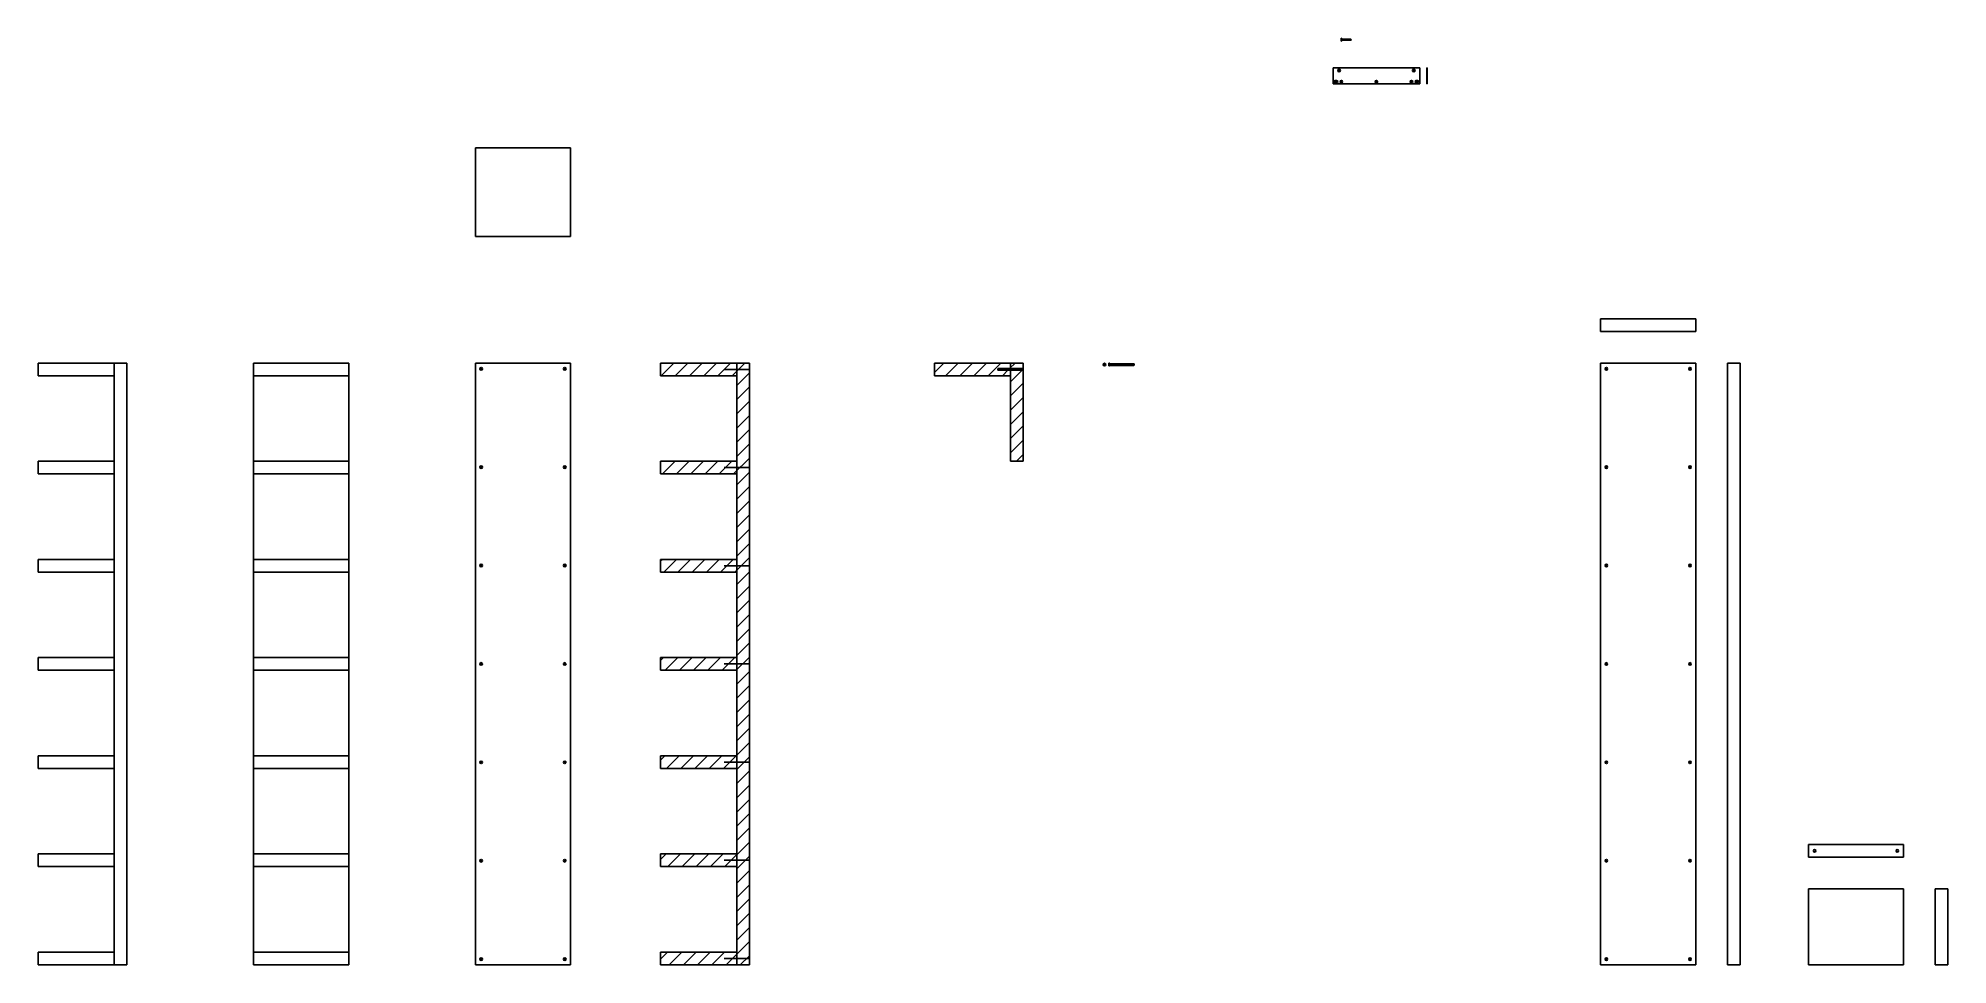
# Model space of a CAD drawing. Header units: centimetres. Extents: x 591 to 1193, y 862 to 1154.
import ezdxf

# ---------------------------------------------------------------- set-up
doc = ezdxf.new("R2010")
doc.units = ezdxf.units.CM
doc.linetypes.add('ACAD_ISO02W100', pattern=[15, 12, -3])
for name, color, linetype in [('filetto', 6, 'ACAD_ISO02W100'), ('SEZIONE', 255, 'Continuous'), ('Viteria', 3, 'Continuous')]:
    doc.layers.add(name, color=color, linetype=linetype)

msp = doc.modelspace()

# ---------------------------------------------------------------- hatches: boundary and pattern name
at = {"layer": 'SEZIONE'}
h = msp.add_hatch(dxfattribs=at)
h.set_pattern_fill('ANSI31', color=256)
h.paths.add_polyline_path([(811.03, 865.57), (787.03, 865.57), (787.03, 861.57), (811.03, 861.57)])
h.paths.add_polyline_path([(811.03, 896.57), (787.03, 896.57), (787.03, 892.57), (811.03, 892.57)])
h.paths.add_polyline_path([(811.03, 927.57), (787.03, 927.57), (787.03, 923.57), (811.03, 923.57)])
h.paths.add_polyline_path([(811.03, 958.57), (787.03, 958.57), (787.03, 954.57), (811.03, 954.57)])
h.paths.add_polyline_path([(811.03, 989.57), (787.03, 989.57), (787.03, 985.57), (811.03, 985.57)])
h.paths.add_polyline_path([(811.03, 1020.57), (787.03, 1020.57), (787.03, 1016.57), (811.03, 1016.57)])
h.paths.add_polyline_path([(811.03, 1051.57), (787.03, 1051.57), (787.03, 1047.57), (811.03, 1047.57)])
h.paths.add_polyline_path([(815.03, 1051.57), (811.03, 1051.57), (811.03, 861.57), (815.03, 861.57)])
h = msp.add_hatch(dxfattribs=at)
h.set_pattern_fill('ANSI31', color=256)
h.paths.add_polyline_path([(897.49, 1049.32), (893.58, 1049.32), (893.49, 1049.37), (893.49, 1049.77), (893.58, 1049.77), (893.58, 1049.82), (897.49, 1049.82), (897.49, 1051.57), (873.49, 1051.57), (873.49, 1047.57), (897.49, 1047.57)])
h.paths.add_polyline_path([(901.49, 1049.16), (901.46, 1049.16), (901.09, 1049.32), (898.98, 1049.32), (898.81, 1049.37), (898.81, 1049.32), (897.49, 1049.32), (897.49, 1047.57), (897.49, 1020.57), (901.49, 1020.57)])
h.paths.add_polyline_path([(901.49, 1051.57), (897.49, 1051.57), (897.49, 1049.82), (898.81, 1049.82), (898.81, 1049.77), (898.98, 1049.82), (901.09, 1049.82), (901.49, 1049.99)])

# ---------------------------------------------------------------- linework, layer by layer
for p, q in [((1026.64, 1144.74), (999.28, 1144.74)), ((999.28, 1144.74), (999.28, 1139.74)), ((999.28, 1139.74), (1026.64, 1139.74)), ((1000.39, 1140.84), (999.98, 1140.84)), ((1000.39, 1140.69), (999.98, 1140.69)), ((1000.39, 1140.19), (999.98, 1140.19)), ((1000.39, 1140.04), (999.98, 1140.04)), ((1025.54, 1140.84), (1025.94, 1140.84)), ((1025.54, 1140.69), (1025.94, 1140.69)), ((1025.54, 1140.19), (1025.94, 1140.19)), ((1025.54, 1140.04), (1025.94, 1140.04)), ((1026.64, 1139.74), (1026.64, 1144.74)), ((1028.83, 1144.74), (1028.83, 1139.74)), ((1028.83, 1144.74), (1029.03, 1144.74)), ((1028.83, 1139.74), (1029.03, 1139.74)), ((1029.03, 1144.74), (1029.03, 1139.74)), ((758.55, 1119.57), (728.55, 1119.57)), ((728.55, 1119.57), (728.55, 1091.57)), ((758.55, 1091.57), (758.55, 1119.57)), ((728.55, 1091.57), (758.55, 1091.57)), ((1083.74, 1065.57), (1083.74, 1061.57)), ((1113.74, 1065.57), (1083.74, 1065.57)), ((1083.74, 1061.57), (1113.74, 1061.57)), ((1113.74, 1061.57), (1113.74, 1065.57)), ((590.55, 1047.57), (590.55, 1051.57)), ((590.55, 1051.57), (618.55, 1051.57)), ((614.55, 861.57), (614.55, 1051.57)), ((618.55, 1051.57), (618.55, 861.57)), ((658.55, 1051.57), (688.55, 1051.57)), ((658.55, 861.57), (658.55, 1051.57)), ((688.55, 1047.57), (688.55, 1051.57)), ((688.55, 1051.57), (688.55, 861.57)), ((728.55, 1051.57), (758.55, 1051.57)), ((728.55, 861.57), (728.55, 1051.57)), ((758.55, 1051.57), (758.55, 861.57)), ((787.03, 1047.57), (787.03, 1051.57)), ((787.03, 1051.57), (815.03, 1051.57)), ((811.03, 861.57), (811.03, 1051.57)), ((815.03, 1051.57), (815.03, 861.57)), ((873.49, 1047.57), (873.49, 1051.57)), ((873.49, 1051.57), (901.49, 1051.57)), ((897.49, 1049.82), (897.49, 1051.57)), ((897.49, 1020.57), (897.49, 1049.32)), ((901.49, 1051.57), (901.49, 1020.57)), ((1083.74, 1051.57), (1113.74, 1051.57)), ((1083.74, 861.57), (1083.74, 1051.57)), ((1113.74, 1051.57), (1113.74, 861.57)), ((1123.74, 861.57), (1123.74, 1051.57)), ((1123.74, 1051.57), (1127.74, 1051.57)), ((1127.74, 1051.57), (1127.74, 861.57)), ((614.55, 1047.57), (590.55, 1047.57)), ((658.55, 1047.57), (688.55, 1047.57)), ((811.03, 1047.57), (787.03, 1047.57)), ((897.49, 1047.57), (873.49, 1047.57)), ((590.55, 1016.57), (590.55, 1020.57)), ((590.55, 1020.57), (614.55, 1020.57)), ((658.55, 1020.57), (688.55, 1020.57)), ((787.03, 1016.57), (787.03, 1020.57)), ((787.03, 1020.57), (811.03, 1020.57)), ((897.49, 1020.57), (901.49, 1020.57)), ((614.55, 1016.57), (590.55, 1016.57)), ((658.55, 1016.57), (688.55, 1016.57)), ((811.03, 1016.57), (787.03, 1016.57)), ((590.55, 985.57), (590.55, 989.57)), ((590.55, 989.57), (614.55, 989.57)), ((658.55, 989.57), (688.55, 989.57)), ((787.03, 985.57), (787.03, 989.57)), ((787.03, 989.57), (811.03, 989.57)), ((614.55, 985.57), (590.55, 985.57)), ((658.55, 985.57), (688.55, 985.57)), ((811.03, 985.57), (787.03, 985.57)), ((590.55, 954.57), (590.55, 958.57)), ((590.55, 958.57), (614.55, 958.57)), ((658.55, 958.57), (688.55, 958.57)), ((787.03, 954.57), (787.03, 958.57)), ((787.03, 958.57), (811.03, 958.57)), ((614.55, 954.57), (590.55, 954.57)), ((658.55, 954.57), (688.55, 954.57)), ((811.03, 954.57), (787.03, 954.57)), ((590.55, 923.57), (590.55, 927.57)), ((590.55, 927.57), (614.55, 927.57)), ((614.55, 923.57), (590.55, 923.57)), ((658.55, 927.57), (688.55, 927.57)), ((658.55, 923.57), (688.55, 923.57)), ((787.03, 923.57), (787.03, 927.57)), ((787.03, 927.57), (811.03, 927.57)), ((811.03, 923.57), (787.03, 923.57)), ((1149.32, 899.57), (1179.32, 899.57)), ((1149.32, 899.57), (1149.32, 895.57)), ((1179.32, 899.57), (1179.32, 895.57)), ((590.55, 892.57), (590.55, 896.57)), ((590.55, 896.57), (614.55, 896.57)), ((614.55, 892.57), (590.55, 892.57)), ((658.55, 896.57), (688.55, 896.57)), ((658.55, 892.57), (688.55, 892.57)), ((787.03, 892.57), (787.03, 896.57)), ((787.03, 896.57), (811.03, 896.57)), ((811.03, 892.57), (787.03, 892.57)), ((1149.32, 895.57), (1179.32, 895.57)), ((1149.32, 885.57), (1179.32, 885.57)), ((1149.32, 861.57), (1149.32, 885.57)), ((1179.32, 885.57), (1179.32, 861.57)), ((1189.32, 885.57), (1193.32, 885.57)), ((1189.32, 861.57), (1189.32, 885.57)), ((1193.32, 885.57), (1193.32, 861.57)), ((590.55, 861.57), (590.55, 865.57)), ((590.55, 865.57), (614.55, 865.57)), ((658.55, 865.57), (688.55, 865.57)), ((787.03, 861.57), (787.03, 865.57)), ((787.03, 865.57), (811.03, 865.57)), ((618.55, 861.57), (590.55, 861.57)), ((688.55, 861.57), (658.55, 861.57)), ((758.55, 861.57), (728.55, 861.57)), ((815.03, 861.57), (787.03, 861.57)), ((1113.74, 861.57), (1083.74, 861.57)), ((1127.74, 861.57), (1123.74, 861.57)), ((1179.32, 861.57), (1149.32, 861.57)), ((1193.32, 861.57), (1189.32, 861.57))]:
    msp.add_line(p, q)
for centre, radius in [((1001.18, 1143.94), 0.4), ((1001.18, 1143.94), 0.25), ((1001.9, 1140.44), 0.4), ((1001.9, 1140.44), 0.25), ((1012.96, 1140.44), 0.4), ((1012.96, 1140.44), 0.25), ((1024.02, 1140.44), 0.4), ((1024.02, 1140.44), 0.25), ((1024.74, 1143.94), 0.4), ((1024.74, 1143.94), 0.25), ((1085.54, 1049.77), 0.408), ((1085.54, 1049.77), 0.25), ((1111.94, 1049.77), 0.408), ((1111.94, 1049.77), 0.25), ((1085.54, 1018.7), 0.408), ((1085.54, 1018.7), 0.25), ((1111.94, 1018.7), 0.408), ((1111.94, 1018.7), 0.25), ((1085.54, 987.63), 0.408), ((1085.54, 987.63), 0.25), ((1111.94, 987.63), 0.408), ((1111.94, 987.63), 0.25), ((1085.54, 956.57), 0.408), ((1085.54, 956.57), 0.25), ((1111.94, 956.57), 0.408), ((1111.94, 956.57), 0.25), ((1085.54, 925.5), 0.408), ((1085.54, 925.5), 0.25), ((1111.94, 925.5), 0.408), ((1111.94, 925.5), 0.25), ((1085.54, 894.43), 0.408), ((1085.54, 894.43), 0.25), ((1111.94, 894.43), 0.408), ((1111.94, 894.43), 0.25), ((1151.27, 897.56), 0.38), ((1177.37, 897.56), 0.38), ((1085.54, 863.37), 0.408), ((1085.54, 863.37), 0.25), ((1111.94, 863.37), 0.408), ((1111.94, 863.37), 0.25)]:
    msp.add_circle(centre, radius)
for centre, radius, start, end in [((999.98, 1140.44), 0.4, 90, 180), ((999.98, 1140.44), 0.4, 180, 270), ((999.98, 1140.44), 0.25, 90, 180), ((999.98, 1140.44), 0.25, 180, 270), ((1000.39, 1140.44), 0.4, 0, 90), ((1000.39, 1140.44), 0.25, 0, 90), ((1000.39, 1140.44), 0.4, 270, 0), ((1000.39, 1140.44), 0.25, 270, 0), ((1025.54, 1140.44), 0.4, 90, 180), ((1025.54, 1140.44), 0.4, 180, 270), ((1025.54, 1140.44), 0.25, 90, 180), ((1025.54, 1140.44), 0.25, 180, 270), ((1025.94, 1140.44), 0.4, 0, 90), ((1025.94, 1140.44), 0.25, 360, 90), ((1025.94, 1140.44), 0.4, 270, 0), ((1025.94, 1140.44), 0.25, 270, 0)]:
    msp.add_arc(centre, radius, start, end)
at = {"layer": 'filetto'}
for p, q in [((898.81, 1049.82), (893.58, 1049.82)), ((893.58, 1049.82), (893.58, 1049.32)), ((893.58, 1049.32), (898.81, 1049.32)), ((898.81, 1049.82), (898.81, 1049.32)), ((936.42, 1051.34), (931.19, 1051.34)), ((931.19, 1050.84), (931.19, 1051.34)), ((931.19, 1050.84), (936.42, 1050.84)), ((936.42, 1050.84), (936.42, 1051.34))]:
    msp.add_line(p, q, dxfattribs=at)
at = {"layer": 'Viteria'}
for p, q in [((1001.9, 1154.16), (1001.82, 1154.16)), ((1001.82, 1154.16), (1001.82, 1153.71)), ((1001.82, 1153.71), (1001.87, 1153.66)), ((1001.87, 1153.66), (1001.82, 1153.61)), ((1001.82, 1153.61), (1001.82, 1153.16)), ((1001.82, 1153.16), (1001.9, 1153.16)), ((1001.95, 1153.9), (1001.9, 1154.16)), ((1001.9, 1153.16), (1001.95, 1153.41)), ((1002.02, 1153.8), (1001.95, 1153.9)), ((1001.95, 1153.41), (1002.02, 1153.51)), ((1004.73, 1153.8), (1002.02, 1153.8)), ((1002.02, 1153.51), (1004.73, 1153.51)), ((1002.51, 1153.9), (1002.37, 1153.41)), ((1002.66, 1153.9), (1002.52, 1153.41)), ((1002.81, 1153.9), (1002.67, 1153.41)), ((1002.96, 1153.9), (1002.82, 1153.41)), ((1003.11, 1153.9), (1002.97, 1153.41)), ((1003.26, 1153.9), (1003.12, 1153.41)), ((1003.41, 1153.9), (1003.27, 1153.41)), ((1003.56, 1153.9), (1003.42, 1153.41)), ((1003.71, 1153.9), (1003.57, 1153.41)), ((1003.86, 1153.9), (1003.72, 1153.41)), ((1004.01, 1153.9), (1003.87, 1153.41)), ((1004.16, 1153.9), (1004.02, 1153.41)), ((1004.31, 1153.9), (1004.17, 1153.41)), ((1004.46, 1153.9), (1004.32, 1153.41)), ((1004.61, 1153.9), (1004.47, 1153.41)), ((1004.76, 1153.9), (1004.62, 1153.41)), ((1005.1, 1153.66), (1004.73, 1153.8)), ((1004.73, 1153.51), (1005.1, 1153.66)), ((730.27, 1049.9), (730.19, 1049.77)), ((730.19, 1049.77), (730.27, 1049.63)), ((730.43, 1049.9), (730.27, 1049.9)), ((730.27, 1049.63), (730.43, 1049.63)), ((730.5, 1049.77), (730.43, 1049.9)), ((730.43, 1049.63), (730.5, 1049.77)), ((756.67, 1049.9), (756.59, 1049.77)), ((756.59, 1049.77), (756.67, 1049.63)), ((756.83, 1049.9), (756.67, 1049.9)), ((756.67, 1049.63), (756.83, 1049.63)), ((756.9, 1049.77), (756.83, 1049.9)), ((756.83, 1049.63), (756.9, 1049.77)), ((807.03, 1049.57), (815.03, 1049.57)), ((893.49, 1049.77), (893.49, 1049.37)), ((898.81, 1049.77), (893.49, 1049.77)), ((893.49, 1049.37), (898.81, 1049.37)), ((898.98, 1049.82), (898.81, 1049.77)), ((898.98, 1049.32), (898.81, 1049.37)), ((901.09, 1049.82), (898.98, 1049.82)), ((898.98, 1049.82), (898.98, 1049.32)), ((898.98, 1049.32), (901.09, 1049.32)), ((901.46, 1049.97), (901.09, 1049.82)), ((901.09, 1049.32), (901.09, 1049.82)), ((901.46, 1049.16), (901.09, 1049.32)), ((901.23, 1049.67), (901.19, 1049.59)), ((901.19, 1049.54), (901.19, 1049.59)), ((901.19, 1049.54), (901.23, 1049.47)), ((901.46, 1049.72), (901.23, 1049.67)), ((901.23, 1049.6), (901.46, 1049.64)), ((901.23, 1049.54), (901.46, 1049.49)), ((901.23, 1049.47), (901.46, 1049.41)), ((901.46, 1049.16), (901.46, 1049.97)), ((901.46, 1049.97), (901.49, 1049.97)), ((901.49, 1049.72), (901.46, 1049.72)), ((901.46, 1049.64), (901.49, 1049.64)), ((901.46, 1049.49), (901.49, 1049.49)), ((901.49, 1049.41), (901.46, 1049.41)), ((901.46, 1049.16), (901.49, 1049.16)), ((901.49, 1049.97), (901.49, 1049.16)), ((927.12, 1051.24), (926.98, 1051.16)), ((926.98, 1051.16), (926.98, 1051.01)), ((926.98, 1051.01), (927.12, 1050.93)), ((927.25, 1051.16), (927.12, 1051.24)), ((927.12, 1050.93), (927.25, 1051.01)), ((927.25, 1051.01), (927.25, 1051.16)), ((928.51, 1050.68), (928.51, 1051.5)), ((928.55, 1051.5), (928.51, 1051.5)), ((928.51, 1051.24), (928.55, 1051.24)), ((928.55, 1051.16), (928.51, 1051.16)), ((928.55, 1051.01), (928.51, 1051.01)), ((928.51, 1050.93), (928.55, 1050.93)), ((928.55, 1050.68), (928.51, 1050.68)), ((928.55, 1051.5), (928.55, 1050.68)), ((928.55, 1051.5), (928.91, 1051.34)), ((928.77, 1051.19), (928.55, 1051.24)), ((928.77, 1051.11), (928.55, 1051.16)), ((928.77, 1051.06), (928.55, 1051.01)), ((928.55, 1050.93), (928.77, 1050.98)), ((928.55, 1050.68), (928.91, 1050.84)), ((928.82, 1051.11), (928.77, 1051.19)), ((928.77, 1050.98), (928.82, 1051.06)), ((928.82, 1051.11), (928.82, 1051.06)), ((931.03, 1051.34), (928.91, 1051.34)), ((928.91, 1051.34), (928.91, 1050.84)), ((928.91, 1050.84), (931.03, 1050.84)), ((931.03, 1051.34), (931.19, 1051.29)), ((931.03, 1050.84), (931.03, 1051.34)), ((931.03, 1050.84), (931.19, 1050.89)), ((936.51, 1051.29), (931.19, 1051.29)), ((931.19, 1050.89), (936.51, 1050.89)), ((936.51, 1050.89), (936.51, 1051.29)), ((730.27, 1018.83), (730.19, 1018.7)), ((730.19, 1018.7), (730.27, 1018.57)), ((730.43, 1018.83), (730.27, 1018.83)), ((730.5, 1018.7), (730.43, 1018.83)), ((730.43, 1018.57), (730.5, 1018.7)), ((756.67, 1018.83), (756.59, 1018.7)), ((756.59, 1018.7), (756.67, 1018.57)), ((756.83, 1018.83), (756.67, 1018.83)), ((756.9, 1018.7), (756.83, 1018.83)), ((756.83, 1018.57), (756.9, 1018.7)), ((730.27, 1018.57), (730.43, 1018.57)), ((756.67, 1018.57), (756.83, 1018.57)), ((807.03, 1018.57), (815.03, 1018.57)), ((730.27, 987.77), (730.19, 987.63)), ((730.19, 987.63), (730.27, 987.5)), ((730.43, 987.77), (730.27, 987.77)), ((730.27, 987.5), (730.43, 987.5)), ((730.5, 987.63), (730.43, 987.77)), ((730.43, 987.5), (730.5, 987.63)), ((756.67, 987.77), (756.59, 987.63)), ((756.59, 987.63), (756.67, 987.5)), ((756.83, 987.77), (756.67, 987.77)), ((756.67, 987.5), (756.83, 987.5)), ((756.9, 987.63), (756.83, 987.77)), ((756.83, 987.5), (756.9, 987.63)), ((807.03, 987.57), (815.03, 987.57)), ((730.27, 956.7), (730.19, 956.57)), ((730.19, 956.57), (730.27, 956.43)), ((730.43, 956.7), (730.27, 956.7)), ((730.27, 956.43), (730.43, 956.43)), ((730.5, 956.57), (730.43, 956.7)), ((730.43, 956.43), (730.5, 956.57)), ((756.67, 956.7), (756.59, 956.57)), ((756.59, 956.57), (756.67, 956.43)), ((756.83, 956.7), (756.67, 956.7)), ((756.67, 956.43), (756.83, 956.43)), ((756.9, 956.57), (756.83, 956.7)), ((756.83, 956.43), (756.9, 956.57)), ((807.03, 956.57), (815.03, 956.57)), ((730.27, 925.63), (730.19, 925.5)), ((730.19, 925.5), (730.27, 925.37)), ((730.43, 925.63), (730.27, 925.63)), ((730.27, 925.37), (730.43, 925.37)), ((730.5, 925.5), (730.43, 925.63)), ((730.43, 925.37), (730.5, 925.5)), ((756.67, 925.63), (756.59, 925.5)), ((756.59, 925.5), (756.67, 925.37)), ((756.83, 925.63), (756.67, 925.63)), ((756.67, 925.37), (756.83, 925.37)), ((756.9, 925.5), (756.83, 925.63)), ((756.83, 925.37), (756.9, 925.5)), ((807.03, 925.57), (815.03, 925.57)), ((730.27, 894.57), (730.19, 894.43)), ((730.19, 894.43), (730.27, 894.3)), ((730.43, 894.57), (730.27, 894.57)), ((730.27, 894.3), (730.43, 894.3)), ((730.5, 894.43), (730.43, 894.57)), ((730.43, 894.3), (730.5, 894.43)), ((756.67, 894.57), (756.59, 894.43)), ((756.59, 894.43), (756.67, 894.3)), ((756.83, 894.57), (756.67, 894.57)), ((756.67, 894.3), (756.83, 894.3)), ((756.9, 894.43), (756.83, 894.57)), ((756.83, 894.3), (756.9, 894.43)), ((807.03, 894.57), (815.03, 894.57)), ((730.27, 863.5), (730.19, 863.37)), ((730.19, 863.37), (730.27, 863.23)), ((730.43, 863.5), (730.27, 863.5)), ((730.27, 863.23), (730.43, 863.23)), ((730.5, 863.37), (730.43, 863.5)), ((730.43, 863.23), (730.5, 863.37)), ((756.67, 863.5), (756.59, 863.37)), ((756.59, 863.37), (756.67, 863.23)), ((756.83, 863.5), (756.67, 863.5)), ((756.67, 863.23), (756.83, 863.23)), ((756.9, 863.37), (756.83, 863.5)), ((756.83, 863.23), (756.9, 863.37)), ((807.03, 863.57), (815.03, 863.57))]:
    msp.add_line(p, q, dxfattribs=at)
for centre, radius in [((730.35, 1049.77), 0.408), ((730.35, 1049.77), 0.25), ((756.75, 1049.77), 0.408), ((756.75, 1049.77), 0.25), ((927.12, 1051.09), 0.408), ((927.12, 1051.09), 0.25), ((730.35, 1018.7), 0.408), ((730.35, 1018.7), 0.25), ((756.75, 1018.7), 0.408), ((756.75, 1018.7), 0.25), ((730.35, 987.63), 0.408), ((730.35, 987.63), 0.25), ((756.75, 987.63), 0.408), ((756.75, 987.63), 0.25), ((730.35, 956.57), 0.408), ((730.35, 956.57), 0.25), ((756.75, 956.57), 0.408), ((756.75, 956.57), 0.25), ((730.35, 925.5), 0.408), ((730.35, 925.5), 0.25), ((756.75, 925.5), 0.408), ((756.75, 925.5), 0.25), ((730.35, 894.43), 0.408), ((730.35, 894.43), 0.25), ((756.75, 894.43), 0.408), ((756.75, 894.43), 0.25), ((730.35, 863.37), 0.408), ((730.35, 863.37), 0.25), ((756.75, 863.37), 0.408), ((756.75, 863.37), 0.25)]:
    msp.add_circle(centre, radius, dxfattribs=at)
at = {"layer": 'Viteria', "linetype": 'ACAD_ISO02W100'}
for centre in [(730.35, 1049.77), (756.75, 1049.77), (927.12, 1051.09), (730.35, 1018.7), (756.75, 1018.7), (730.35, 987.63), (756.75, 987.63), (730.35, 956.57), (756.75, 956.57), (730.35, 925.5), (756.75, 925.5), (730.35, 894.43), (756.75, 894.43), (730.35, 863.37), (756.75, 863.37)]:
    msp.add_circle(centre, 0.2, dxfattribs=at)
at = {"layer": 'Viteria'}
for centre, radius, start, end in [((901.29, 1049.64), 0.0669, 154.50398, 216.91951), ((901.26, 1049.57), 0.0343, 127.61407, 232.38593), ((901.3, 1049.5), 0.0786, 145.97651, 191.1118), ((928.7, 1051.16), 0.0786, 325.97651, 11.1118), ((928.75, 1051.09), 0.0343, 307.61407, 52.38593), ((928.72, 1051.02), 0.0669, 334.50398, 36.91951)]:
    msp.add_arc(centre, radius, start, end, dxfattribs=at)

doc.saveas('drawing.dxf')
